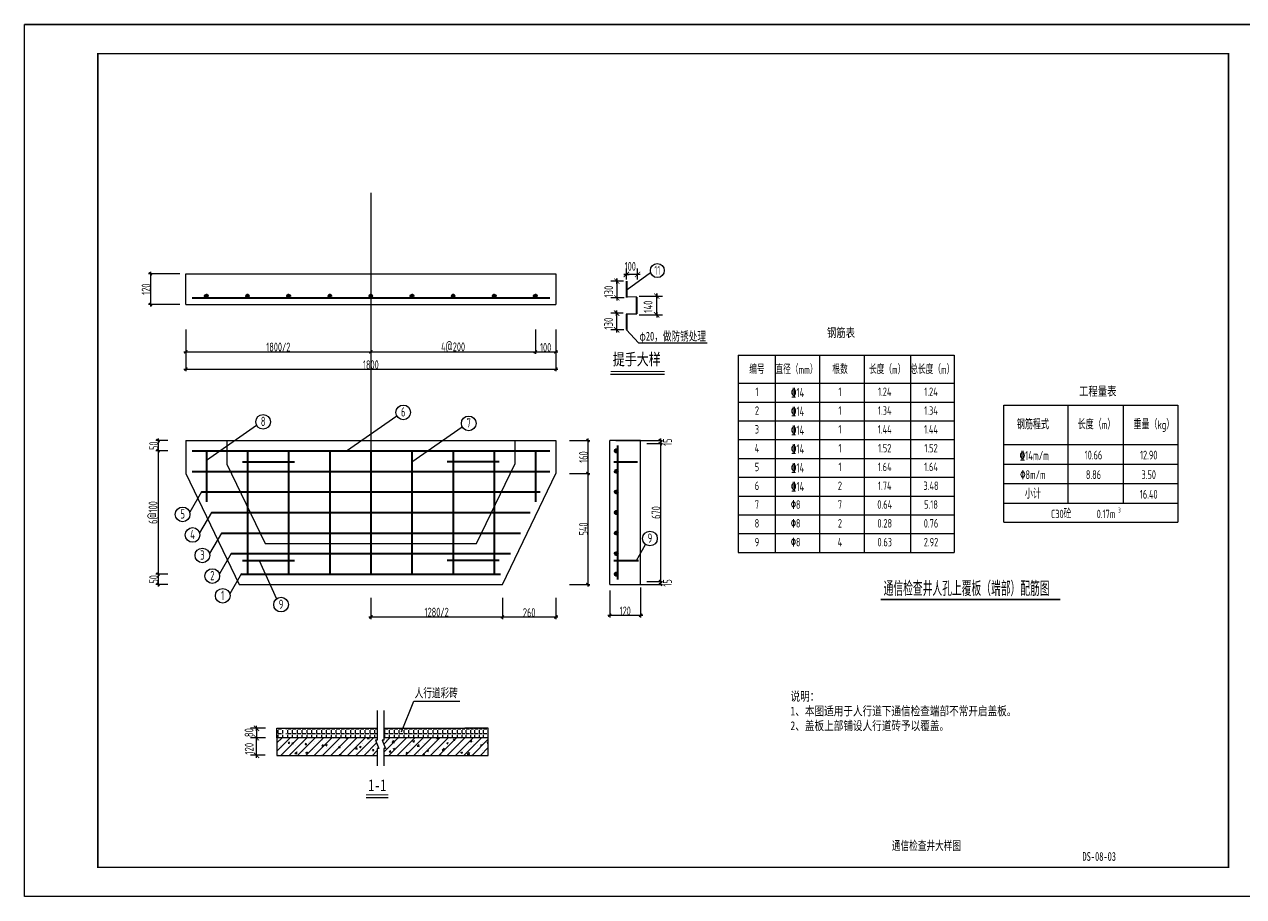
# Model space of a CAD drawing. Extents: x 66238224 to 66322224, y 84020927 to 84050627.
# Drawn here: x 66238224 to 66279737, y 84020927 to 84050627 of the extents above; entities that cross this region are included whole.
import ezdxf
from ezdxf.enums import TextEntityAlignment as Align

# ---------------------------------------------------------------- set-up
doc = ezdxf.new("R2010")
doc.units = 0
doc.header["$LTSCALE"] = 1000
doc.linetypes.add('DASHDOT', pattern=[25.4, 12.7, -6.35, 0, -6.35])
doc.linetypes.add('DASHED', pattern=[19.05, 12.7, -6.35])
for name, color, linetype in [('TK', 7, 'Continuous'), ('填充', 8, 'Continuous'), ('尺寸标注', 3, 'Continuous'), ('文字', 3, 'Continuous'), ('标注', 2, 'Continuous'), ('标注引线', 3, 'Continuous'), ('表格', 3, 'Continuous'), ('轮廓', 7, 'Continuous'), ('轮廓线', 1, 'Continuous')]:
    doc.layers.add(name, color=color, linetype=linetype)
doc.layers.add('钢筋', color=5, linetype='Continuous', lineweight=40)
doc.styles.add('_TCH_DIM', font='仿宋_GB2312_0.ttf', dxfattribs={"width": 0.7})
doc.styles.add('GJ', font='tssdeng.shx', dxfattribs={"width": 0.75, "bigfont": 'hztxt.shx'})
doc.styles.add('HZTXT', font='仿宋_GB2312_0.ttf', dxfattribs={"width": 0.75, "height": 3})
doc.styles.add('JT-TK', font='simfang.ttf', dxfattribs={"width": 0.7, "height": 3})
doc.styles.get("Standard").update_dxf_attribs({"font": 'tssdeng.shx', "width": 0.7, "bigfont": 'tssdchn.shx'})

# ---------------------------------------------------------------- blocks, each defined once
blk = doc.blocks.new('A$C5D0C13F2')
at = {"layer": '钢筋'}
h = blk.add_hatch(color=256, dxfattribs=at)
edge = h.paths.add_edge_path()
edge.add_arc((1.13, 1.13), 1.13, 0, 360)
blk.add_circle((1.13, 1.13), 1.13, dxfattribs=at)
blk = doc.blocks.new('_ArchTick')
at = {"color": 0, "linetype": 'ByBlock', "const_width": 0.4}
blk.add_lwpolyline([(-0.5, -0.5), (0.5, 0.5)], dxfattribs=at)
blk = doc.blocks.new('_DIMX')
blk.add_line((-150, 0), (150, 0))
at = {"const_width": 50}
blk.add_lwpolyline([(-150.36, -150.36), (150.36, 150.36)], dxfattribs=at)

msp = doc.modelspace()

# ---------------------------------------------------------------- linework, layer by layer
at = {"linetype": 'DASHDOT'}
msp.add_line((66250021.6, 84044886.358), (66250021.6, 84029086.442), dxfattribs=at)
at = {"layer": 'TK', "linetype": 'Continuous'}
for p, q in [((66280224.05, 84050627.281), (66238224.05, 84050627.281)), ((66238224.05, 84050627.281), (66280224.05, 84050627.281)), ((66238224.05, 84020927.281), (66238224.05, 84050627.281)), ((66280224.05, 84020927.281), (66238224.05, 84020927.281))]:
    msp.add_line(p, q, dxfattribs=at)
at = {"layer": 'TK', "linetype": 'Continuous', "const_width": 50}
msp.add_lwpolyline([(66240724.05, 84021927.281), (66240724.05, 84049627.281), (66279224.05, 84049627.281), (66279224.05, 84021927.281), (66240724.05, 84021927.281)], dxfattribs=at)
at = {"layer": '填充'}
for p, q in [((66246816.636, 84026158.766), (66246995.546, 84026337.676)), ((66246816.636, 84025875.923), (66247278.389, 84026337.676)), ((66246861.478, 84026641.932), (66246861.478, 84026657.676)), ((66246861.478, 84026641.932), (66246981.478, 84026641.932)), ((66246861.478, 84026476.932), (66246861.478, 84026596.932)), ((66246861.478, 84026476.932), (66246981.478, 84026476.932)), ((66246861.478, 84026337.676), (66246861.478, 84026431.932)), ((66246893.7, 84026293.647), (66246893.7, 84026293.647)), ((66246961.231, 84025737.676), (66247561.231, 84026337.676)), ((66247026.478, 84026641.932), (66247026.478, 84026657.676)), ((66247026.478, 84026476.932), (66247026.478, 84026596.932)), ((66247026.478, 84026337.676), (66247026.478, 84026431.932)), ((66247121.636, 84026641.932), (66247146.478, 84026641.932)), ((66247121.636, 84026476.932), (66247146.478, 84026476.932)), ((66247191.478, 84026641.932), (66247191.478, 84026657.676)), ((66247191.478, 84026641.932), (66247311.478, 84026641.932)), ((66247191.478, 84026476.932), (66247191.478, 84026596.932)), ((66247191.478, 84026476.932), (66247311.478, 84026476.932)), ((66247191.478, 84026337.676), (66247191.478, 84026431.932)), ((66247244.074, 84025737.676), (66247844.074, 84026337.676)), ((66247356.478, 84026641.932), (66247356.478, 84026657.676)), ((66247356.478, 84026641.932), (66247476.478, 84026641.932)), ((66247356.478, 84026476.932), (66247356.478, 84026596.932)), ((66247356.478, 84026476.932), (66247476.478, 84026476.932)), ((66247356.478, 84026337.676), (66247356.478, 84026431.932)), ((66247521.478, 84026641.932), (66247521.478, 84026657.676)), ((66247521.478, 84026641.932), (66247641.478, 84026641.932)), ((66247521.478, 84026476.932), (66247521.478, 84026596.932)), ((66247521.478, 84026476.932), (66247641.478, 84026476.932)), ((66247521.478, 84026337.676), (66247521.478, 84026431.932)), ((66247526.917, 84025737.676), (66248126.917, 84026337.676)), ((66247616.636, 84026641.932), (66247641.478, 84026641.932)), ((66247616.636, 84026476.932), (66247641.478, 84026476.932)), ((66247686.478, 84026641.932), (66247686.478, 84026657.676)), ((66247686.478, 84026641.932), (66247686.478, 84026657.676)), ((66247686.478, 84026641.932), (66247806.478, 84026641.932)), ((66247686.478, 84026476.932), (66247686.478, 84026596.932)), ((66247686.478, 84026476.932), (66247686.478, 84026596.932)), ((66247686.478, 84026476.932), (66247806.478, 84026476.932)), ((66247686.478, 84026337.676), (66247686.478, 84026431.932)), ((66247686.478, 84026337.676), (66247686.478, 84026431.932)), ((66247809.759, 84025737.676), (66248409.759, 84026337.676)), ((66247851.478, 84026641.932), (66247851.478, 84026657.676)), ((66247851.478, 84026641.932), (66247971.478, 84026641.932)), ((66247851.478, 84026476.932), (66247851.478, 84026596.932)), ((66247851.478, 84026476.932), (66247971.478, 84026476.932)), ((66247851.478, 84026337.676), (66247851.478, 84026431.932)), ((66248016.478, 84026641.932), (66248016.478, 84026657.676)), ((66248016.478, 84026641.932), (66248136.478, 84026641.932)), ((66248016.478, 84026476.932), (66248016.478, 84026596.932)), ((66248016.478, 84026476.932), (66248136.478, 84026476.932)), ((66248016.478, 84026337.676), (66248016.478, 84026431.932)), ((66248092.602, 84025737.676), (66248692.602, 84026337.676)), ((66248181.478, 84026641.932), (66248181.478, 84026657.676)), ((66248181.478, 84026641.932), (66248301.478, 84026641.932)), ((66248181.478, 84026476.932), (66248181.478, 84026596.932)), ((66248181.478, 84026476.932), (66248301.478, 84026476.932)), ((66248181.478, 84026337.676), (66248181.478, 84026431.932)), ((66248346.478, 84026641.932), (66248346.478, 84026657.676)), ((66248346.478, 84026641.932), (66248466.478, 84026641.932)), ((66248346.478, 84026476.932), (66248346.478, 84026596.932)), ((66248346.478, 84026476.932), (66248466.478, 84026476.932)), ((66248346.478, 84026337.676), (66248346.478, 84026431.932)), ((66248375.445, 84025737.676), (66248975.445, 84026337.676)), ((66248511.478, 84026641.932), (66248511.478, 84026657.676)), ((66248511.478, 84026641.932), (66248631.478, 84026641.932)), ((66248511.478, 84026476.932), (66248511.478, 84026596.932)), ((66248511.478, 84026476.932), (66248631.478, 84026476.932)), ((66248511.478, 84026337.676), (66248511.478, 84026431.932)), ((66248658.288, 84025737.676), (66249258.288, 84026337.676)), ((66248676.478, 84026641.932), (66248676.478, 84026657.676)), ((66248676.478, 84026641.932), (66248796.478, 84026641.932)), ((66248676.478, 84026476.932), (66248676.478, 84026596.932)), ((66248676.478, 84026476.932), (66248796.478, 84026476.932)), ((66248676.478, 84026337.676), (66248676.478, 84026431.932)), ((66248750.042, 84026304.15), (66248750.042, 84026304.15)), ((66248841.478, 84026641.932), (66248841.478, 84026657.676)), ((66248841.478, 84026641.932), (66248961.478, 84026641.932)), ((66248841.478, 84026476.932), (66248841.478, 84026596.932)), ((66248841.478, 84026476.932), (66248961.478, 84026476.932)), ((66248841.478, 84026337.676), (66248841.478, 84026431.932)), ((66248845.63, 84026320.295), (66248845.63, 84026320.295)), ((66248933.911, 84026306.052), (66248933.911, 84026306.052)), ((66248941.13, 84025737.676), (66249541.13, 84026337.676)), ((66248950.314, 84026330.517), (66248950.314, 84026330.517)), ((66249006.478, 84026641.932), (66249006.478, 84026657.676)), ((66249006.478, 84026641.932), (66249126.478, 84026641.932)), ((66249006.478, 84026476.932), (66249006.478, 84026596.932)), ((66249006.478, 84026476.932), (66249126.478, 84026476.932)), ((66249006.478, 84026337.676), (66249006.478, 84026431.932)), ((66249166.534, 84026337.676), (66249192.933, 84026319.87)), ((66249171.478, 84026641.932), (66249171.478, 84026657.676)), ((66249171.478, 84026641.932), (66249291.478, 84026641.932)), ((66249171.478, 84026476.932), (66249171.478, 84026596.932)), ((66249171.478, 84026476.932), (66249291.478, 84026476.932)), ((66249171.478, 84026337.676), (66249171.478, 84026431.932)), ((66249192.698, 84026318.86), (66249199.011, 84026337.676)), ((66249223.973, 84025737.676), (66249823.973, 84026337.676)), ((66249336.478, 84026641.932), (66249336.478, 84026657.676)), ((66249336.478, 84026641.932), (66249456.478, 84026641.932)), ((66249336.478, 84026476.932), (66249336.478, 84026596.932)), ((66249336.478, 84026476.932), (66249456.478, 84026476.932)), ((66249336.478, 84026337.676), (66249336.478, 84026431.932)), ((66249501.478, 84026641.932), (66249501.478, 84026657.676)), ((66249501.478, 84026641.932), (66249621.478, 84026641.932)), ((66249501.478, 84026476.932), (66249501.478, 84026596.932)), ((66249501.478, 84026476.932), (66249621.478, 84026476.932)), ((66249501.478, 84026337.676), (66249501.478, 84026431.932)), ((66249506.816, 84025737.676), (66250106.816, 84026337.676)), ((66249666.478, 84026641.932), (66249666.478, 84026657.676)), ((66249666.478, 84026641.932), (66249786.478, 84026641.932)), ((66249666.478, 84026476.932), (66249666.478, 84026596.932)), ((66249666.478, 84026476.932), (66249786.478, 84026476.932)), ((66249666.478, 84026337.676), (66249666.478, 84026431.932)), ((66249831.478, 84026641.932), (66249831.478, 84026657.676)), ((66249831.478, 84026641.932), (66249951.478, 84026641.932)), ((66249831.478, 84026476.932), (66249831.478, 84026596.932)), ((66249831.478, 84026476.932), (66249951.478, 84026476.932)), ((66249831.478, 84026337.676), (66249831.478, 84026431.932)), ((66249889.478, 84026310.951), (66249915.12, 84026337.676)), ((66249889.478, 84026310.952), (66249960.627, 84026299.917)), ((66249960.38, 84026299.121), (66249955.895, 84026337.676)), ((66249996.478, 84026641.932), (66249996.478, 84026657.676)), ((66249996.478, 84026641.932), (66250116.478, 84026641.932)), ((66249996.478, 84026476.932), (66249996.478, 84026596.932)), ((66249996.478, 84026476.932), (66250116.478, 84026476.932)), ((66249996.478, 84026337.676), (66249996.478, 84026431.932)), ((66250161.478, 84026641.932), (66250161.478, 84026657.676)), ((66250161.478, 84026641.932), (66250237.153, 84026641.932)), ((66250161.478, 84026476.932), (66250161.478, 84026596.932)), ((66250161.478, 84026476.932), (66250237.153, 84026476.932)), ((66250161.478, 84026337.676), (66250161.478, 84026431.932)), ((66250457.306, 84026122.481), (66250672.501, 84026337.676)), ((66250461.304, 84025843.636), (66250955.344, 84026337.676)), ((66250491.478, 84026641.932), (66250491.478, 84026657.676)), ((66250491.478, 84026641.932), (66250611.478, 84026641.932)), ((66250491.478, 84026476.932), (66250491.478, 84026596.932)), ((66250491.478, 84026476.932), (66250611.478, 84026476.932)), ((66250491.478, 84026337.676), (66250491.478, 84026431.932)), ((66250638.187, 84025737.676), (66251238.187, 84026337.676)), ((66250656.478, 84026641.932), (66250656.478, 84026657.676)), ((66250656.478, 84026641.932), (66250776.478, 84026641.932)), ((66250656.478, 84026476.932), (66250656.478, 84026596.932)), ((66250656.478, 84026476.932), (66250776.478, 84026476.932)), ((66250656.478, 84026337.676), (66250656.478, 84026431.932)), ((66250821.478, 84026641.932), (66250821.478, 84026657.676)), ((66250821.478, 84026641.932), (66250941.478, 84026641.932)), ((66250821.478, 84026476.932), (66250821.478, 84026596.932)), ((66250821.478, 84026476.932), (66250941.478, 84026476.932)), ((66250821.478, 84026337.676), (66250821.478, 84026431.932)), ((66250921.029, 84025737.676), (66251521.029, 84026337.676)), ((66250950.081, 84026321.828), (66250950.081, 84026321.828)), ((66250969.362, 84026314.805), (66250969.362, 84026314.805)), ((66250986.478, 84026641.932), (66250986.478, 84026657.676)), ((66250986.478, 84026641.932), (66251106.478, 84026641.932)), ((66250986.478, 84026476.932), (66250986.478, 84026596.932)), ((66250986.478, 84026476.932), (66251106.478, 84026476.932)), ((66250986.478, 84026337.676), (66250986.478, 84026431.932)), ((66251059.84, 84026320.419), (66251059.84, 84026320.419)), ((66251151.478, 84026641.932), (66251151.478, 84026657.676)), ((66251151.478, 84026641.932), (66251271.478, 84026641.932)), ((66251151.478, 84026476.932), (66251151.478, 84026596.932)), ((66251151.478, 84026476.932), (66251271.478, 84026476.932)), ((66251151.478, 84026337.676), (66251151.478, 84026431.932)), ((66251203.872, 84025737.676), (66251803.872, 84026337.676)), ((66251316.478, 84026641.932), (66251316.478, 84026657.676)), ((66251316.478, 84026641.932), (66251436.478, 84026641.932)), ((66251316.478, 84026476.932), (66251316.478, 84026596.932)), ((66251316.478, 84026476.932), (66251436.478, 84026476.932)), ((66251316.478, 84026337.676), (66251316.478, 84026431.932)), ((66251377.139, 84026303.784), (66251377.139, 84026303.784)), ((66251481.478, 84026641.932), (66251481.478, 84026657.676)), ((66251481.478, 84026641.932), (66251601.478, 84026641.932)), ((66251481.478, 84026476.932), (66251481.478, 84026596.932)), ((66251481.478, 84026476.932), (66251601.478, 84026476.932)), ((66251481.478, 84026337.676), (66251481.478, 84026431.932)), ((66251486.715, 84025737.676), (66252086.715, 84026337.676)), ((66251611.894, 84026323.468), (66251611.894, 84026323.468)), ((66251646.478, 84026641.932), (66251646.478, 84026657.676)), ((66251646.478, 84026641.932), (66251766.478, 84026641.932)), ((66251646.478, 84026476.932), (66251646.478, 84026596.932)), ((66251646.478, 84026476.932), (66251766.478, 84026476.932)), ((66251646.478, 84026337.676), (66251646.478, 84026431.932)), ((66251769.557, 84025737.676), (66252369.557, 84026337.676)), ((66251804.197, 84026285.74), (66251804.197, 84026285.74)), ((66251811.478, 84026641.932), (66251811.478, 84026657.676)), ((66251811.478, 84026641.932), (66251931.478, 84026641.932)), ((66251811.478, 84026476.932), (66251811.478, 84026596.932)), ((66251811.478, 84026476.932), (66251931.478, 84026476.932)), ((66251811.478, 84026337.676), (66251811.478, 84026431.932)), ((66251976.478, 84026641.932), (66251976.478, 84026657.676)), ((66251976.478, 84026641.932), (66252096.478, 84026641.932)), ((66251976.478, 84026476.932), (66251976.478, 84026596.932)), ((66251976.478, 84026476.932), (66252096.478, 84026476.932)), ((66251976.478, 84026337.676), (66251976.478, 84026431.932)), ((66252052.4, 84025737.676), (66252652.4, 84026337.676)), ((66252141.478, 84026641.932), (66252141.478, 84026657.676)), ((66252141.478, 84026641.932), (66252261.478, 84026641.932)), ((66252141.478, 84026476.932), (66252141.478, 84026596.932)), ((66252141.478, 84026476.932), (66252261.478, 84026476.932)), ((66252141.478, 84026337.676), (66252141.478, 84026431.932)), ((66252259.9, 84026306.555), (66252286.013, 84026337.676)), ((66252259.9, 84026306.555), (66252307.717, 84026302.372)), ((66252307.485, 84026301.356), (66252300.785, 84026337.676)), ((66252306.478, 84026641.932), (66252306.478, 84026657.676)), ((66252306.478, 84026641.932), (66252426.478, 84026641.932)), ((66252306.478, 84026476.932), (66252306.478, 84026596.932)), ((66252306.478, 84026476.932), (66252426.478, 84026476.932)), ((66252306.478, 84026337.676), (66252306.478, 84026431.932)), ((66252335.243, 84025737.676), (66252935.243, 84026337.676)), ((66252471.478, 84026641.932), (66252471.478, 84026657.676)), ((66252471.478, 84026641.932), (66252591.478, 84026641.932)), ((66252471.478, 84026476.932), (66252471.478, 84026596.932)), ((66252471.478, 84026476.932), (66252591.478, 84026476.932)), ((66252471.478, 84026337.676), (66252471.478, 84026431.932)), ((66252618.086, 84025737.676), (66253218.086, 84026337.676)), ((66252636.478, 84026641.932), (66252636.478, 84026657.676)), ((66252636.478, 84026641.932), (66252756.478, 84026641.932)), ((66252636.478, 84026476.932), (66252636.478, 84026596.932)), ((66252636.478, 84026476.932), (66252756.478, 84026476.932)), ((66252636.478, 84026337.676), (66252636.478, 84026431.932)), ((66252736.684, 84026307.983), (66252736.684, 84026307.983)), ((66252801.478, 84026641.932), (66252801.478, 84026657.676)), ((66252801.478, 84026641.932), (66252921.478, 84026641.932)), ((66252801.478, 84026476.932), (66252801.478, 84026596.932)), ((66252801.478, 84026476.932), (66252921.478, 84026476.932)), ((66252801.478, 84026337.676), (66252801.478, 84026431.932)), ((66252833.708, 84026256.353), (66252872.275, 84026302.316)), ((66252881.293, 84026251.154), (66252872.043, 84026301.3)), ((66252900.928, 84025737.676), (66253500.928, 84026337.676)), ((66252966.478, 84026641.932), (66252966.478, 84026657.676)), ((66252966.478, 84026641.932), (66253086.478, 84026641.932)), ((66252966.478, 84026476.932), (66252966.478, 84026596.932)), ((66252966.478, 84026476.932), (66253086.478, 84026476.932)), ((66252966.478, 84026337.676), (66252966.478, 84026431.932)), ((66253016.237, 84026332.323), (66253016.237, 84026332.323)), ((66253131.478, 84026641.932), (66253131.478, 84026657.676)), ((66253131.478, 84026641.932), (66253216.636, 84026641.932)), ((66253131.478, 84026476.932), (66253131.478, 84026596.932)), ((66253131.478, 84026476.932), (66253216.636, 84026476.932)), ((66253131.478, 84026337.676), (66253131.478, 84026431.932)), ((66253183.771, 84025737.676), (66253783.771, 84026337.676)), ((66253261.636, 84026641.932), (66253261.636, 84026657.676)), ((66253261.636, 84026641.932), (66253381.636, 84026641.932)), ((66253261.636, 84026476.932), (66253261.636, 84026596.932)), ((66253261.636, 84026476.932), (66253381.636, 84026476.932)), ((66253261.636, 84026337.676), (66253261.636, 84026431.932)), ((66253311.395, 84026332.323), (66253311.395, 84026332.323)), ((66253343.751, 84026321.025), (66253343.751, 84026321.025)), ((66253371.62, 84026336.948), (66253371.62, 84026336.948)), ((66253426.636, 84026641.932), (66253426.636, 84026657.676)), ((66253426.636, 84026641.932), (66253511.794, 84026641.932)), ((66253426.636, 84026476.932), (66253426.636, 84026596.932)), ((66253426.636, 84026476.932), (66253511.794, 84026476.932)), ((66253426.636, 84026337.676), (66253426.636, 84026431.932)), ((66253466.614, 84025737.676), (66254016.636, 84026287.698)), ((66253556.794, 84026641.932), (66253556.794, 84026657.676)), ((66253556.794, 84026641.932), (66253676.794, 84026641.932)), ((66253556.794, 84026476.932), (66253556.794, 84026596.932)), ((66253556.794, 84026476.932), (66253676.794, 84026476.932)), ((66253556.794, 84026337.676), (66253556.794, 84026431.932)), ((66253606.553, 84026332.323), (66253606.553, 84026332.323)), ((66253721.794, 84026641.932), (66253721.794, 84026657.676)), ((66253721.794, 84026641.932), (66253806.952, 84026641.932)), ((66253721.794, 84026476.932), (66253721.794, 84026596.932)), ((66253721.794, 84026476.932), (66253806.952, 84026476.932)), ((66253721.794, 84026337.676), (66253721.794, 84026431.932)), ((66253770.809, 84026302.981), (66253770.809, 84026302.981)), ((66253851.952, 84026641.932), (66253851.952, 84026657.676)), ((66253851.952, 84026641.932), (66253971.952, 84026641.932)), ((66253851.952, 84026476.932), (66253851.952, 84026596.932)), ((66253851.952, 84026476.932), (66253971.952, 84026476.932)), ((66253851.952, 84026337.676), (66253851.952, 84026431.932)), ((66253901.711, 84026332.323), (66253901.711, 84026332.323)), ((66254016.952, 84026641.932), (66254016.952, 84026657.676)), ((66254016.952, 84026476.932), (66254016.952, 84026596.932)), ((66254016.952, 84026337.676), (66254016.952, 84026431.932)), ((66246883.972, 84026027.332), (66246883.972, 84026027.332)), ((66246933.319, 84026064.974), (66246933.319, 84026064.974)), ((66246979.434, 84025999.959), (66246979.434, 84025999.959)), ((66247205.778, 84026166.992), (66247205.778, 84026166.992)), ((66247206.627, 84026156.617), (66247254.445, 84026152.434)), ((66247206.628, 84026156.617), (66247245.195, 84026202.579)), ((66247236.304, 84026104.863), (66247236.304, 84026104.863)), ((66247254.213, 84026151.422), (66247244.963, 84026201.568)), ((66247288.057, 84026078.547), (66247288.057, 84026078.547)), ((66247331.257, 84026152.756), (66247387.272, 84026174.258)), ((66247331.258, 84026152.756), (66247371.051, 84026125.915)), ((66247370.816, 84026124.907), (66247387.037, 84026173.25)), ((66247445.983, 84026080.043), (66247445.983, 84026080.043)), ((66247632.836, 84026148.948), (66247632.836, 84026148.948)), ((66247693.839, 84025872.212), (66247693.839, 84025872.212)), ((66247703.567, 84026138.528), (66247703.567, 84026138.528)), ((66247731.361, 84025882.216), (66247731.361, 84025882.216)), ((66247741.545, 84026171.379), (66247741.545, 84026171.379)), ((66247780.436, 84026106.415), (66247819.003, 84026152.378)), ((66247780.436, 84026106.415), (66247828.253, 84026102.232)), ((66247828.021, 84026101.22), (66247818.771, 84026151.366)), ((66247912.532, 84026160.127), (66247912.532, 84026160.127)), ((66247941.817, 84026197.745), (66247941.817, 84026197.745)), ((66248034.346, 84025922.105), (66248034.346, 84025922.105)), ((66248059.894, 84026130.904), (66248059.894, 84026130.904)), ((66248104.588, 84025928.541), (66248104.588, 84025928.541)), ((66248114.316, 84026194.856), (66248114.316, 84026194.856)), ((66248244.802, 84026237.634), (66248244.802, 84026237.634)), ((66248354.244, 84026056.213), (66248392.811, 84026102.176)), ((66248354.244, 84026056.214), (66248402.061, 84026052.03)), ((66248379.081, 84026240.211), (66248379.081, 84026240.211)), ((66248401.829, 84026051.017), (66248392.579, 84026101.164)), ((66248480.961, 84026088.686), (66248536.976, 84026110.188)), ((66248480.961, 84026088.686), (66248520.755, 84026061.845)), ((66248486.952, 84026112.86), (66248486.952, 84026112.86)), ((66248508.674, 84025979.756), (66248508.674, 84025979.756)), ((66248518.401, 84026246.071), (66248518.401, 84026246.071)), ((66248520.52, 84026060.836), (66248536.741, 84026109.179)), ((66248539.587, 84025988.621), (66248539.587, 84025988.621)), ((66248739.859, 84026014.987), (66248739.859, 84026014.987)), ((66248914.01, 84026094.817), (66248914.01, 84026094.817)), ((66248924.183, 84026039.737), (66248924.183, 84026039.737)), ((66248928.052, 84026006.012), (66248966.619, 84026051.974)), ((66248928.052, 84026006.012), (66248975.869, 84026001.828)), ((66248975.637, 84026000.815), (66248966.387, 84026050.961)), ((66249042.844, 84026054.876), (66249042.844, 84026054.876)), ((66249279.149, 84025923.048), (66249279.149, 84025923.048)), ((66249334.932, 84026096.065), (66249334.932, 84026096.065)), ((66249341.068, 84026076.773), (66249341.068, 84026076.773)), ((66249501.86, 84025955.81), (66249540.427, 84026001.773)), ((66249501.86, 84025955.81), (66249549.677, 84025951.627)), ((66249549.445, 84025950.613), (66249540.195, 84026000.759)), ((66249548.084, 84026121.392), (66249548.084, 84026121.392)), ((66249630.664, 84026024.616), (66249686.679, 84026046.118)), ((66249630.665, 84026024.616), (66249670.458, 84025997.774)), ((66249670.223, 84025996.765), (66249686.444, 84026045.108)), ((66249729.29, 84025880.965), (66249729.29, 84025880.965)), ((66249739.018, 84026147.28), (66249739.018, 84026147.28)), ((66249745.698, 84026003.132), (66249745.698, 84026003.132)), ((66249748.356, 84026147.759), (66249748.356, 84026147.759)), ((66249768.126, 84026058.729), (66249768.126, 84026058.729)), ((66249789.658, 84025737.676), (66250216.503, 84026164.52)), ((66249840.886, 84025872.118), (66249840.886, 84025872.118)), ((66250051.342, 84026187.647), (66250051.342, 84026187.647)), ((66250072.501, 84025737.676), (66250237.153, 84025902.328)), ((66250075.668, 84025905.608), (66250114.235, 84025951.571)), ((66250075.668, 84025905.609), (66250123.486, 84025901.425)), ((66250123.253, 84025900.411), (66250114.003, 84025950.557)), ((66250144.799, 84025940.946), (66250144.799, 84025940.946)), ((66250154.527, 84026207.261), (66250154.527, 84026207.261)), ((66250195.184, 84026040.685), (66250195.184, 84026040.685)), ((66250212.247, 84026083.216), (66250212.247, 84026083.216)), ((66250546.398, 84025965), (66250546.398, 84025965)), ((66250555.549, 84025997.275), (66250555.549, 84025997.275)), ((66250556.582, 84026254.163), (66250556.582, 84026254.163)), ((66250565.277, 84026263.59), (66250565.277, 84026263.59)), ((66250622.242, 84026022.641), (66250622.242, 84026022.641)), ((66250649.476, 84025855.406), (66250688.044, 84025901.369)), ((66250678.796, 84026163.3), (66250678.796, 84026163.3)), ((66250697.061, 84025850.209), (66250687.811, 84025900.355)), ((66250743.271, 84026178.536), (66250805.582, 84026243.477)), ((66250743.271, 84026178.536), (66250814.42, 84026167.502)), ((66250756.854, 84026280.53), (66250756.854, 84026280.53)), ((66250780.368, 84025960.545), (66250836.383, 84025982.047)), ((66250780.368, 84025960.546), (66250820.162, 84025933.704)), ((66250814.173, 84026166.705), (66250805.334, 84026242.681)), ((66250819.927, 84025932.694), (66250836.148, 84025981.037)), ((66250849.384, 84026004.889), (66250849.384, 84026004.889)), ((66250870.488, 84025987.647), (66250870.488, 84025987.647)), ((66250959.634, 84026048.49), (66250959.634, 84026048.49)), ((66251049.299, 84026004.597), (66251049.299, 84026004.597)), ((66251145.345, 84026243.384), (66251145.345, 84026243.384)), ((66251337.037, 84026067.731), (66251337.037, 84026067.731)), ((66251354.624, 84026071.405), (66251354.624, 84026071.405)), ((66251375.143, 84026108.471), (66251375.143, 84026108.471)), ((66251452.546, 84026218.57), (66251508.561, 84026240.072)), ((66251452.546, 84026218.57), (66251492.34, 84026191.729)), ((66251476.357, 84025986.553), (66251476.357, 84025986.553)), ((66251492.105, 84026190.718), (66251508.326, 84026239.061)), ((66251554.896, 84026097.772), (66251554.896, 84026097.772)), ((66251597.064, 84026046.121), (66251659.374, 84026111.062)), ((66251597.064, 84026046.121), (66251668.213, 84026035.086)), ((66251667.966, 84026034.289), (66251659.127, 84026110.265)), ((66251776.165, 84025898.484), (66251776.165, 84025898.484)), ((66251785.893, 84026164.799), (66251785.893, 84026164.799)), ((66251803.586, 84026147.815), (66251803.586, 84026147.815)), ((66251857.882, 84026137.66), (66251857.882, 84026137.66)), ((66251903.415, 84025968.509), (66251903.415, 84025968.509)), ((66251930.071, 84025896.475), (66251986.086, 84025917.977)), ((66251930.072, 84025896.475), (66251969.866, 84025869.634)), ((66251969.63, 84025868.623), (66251985.851, 84025916.966)), ((66252109.113, 84025867.85), (66252109.113, 84025867.85)), ((66252152.666, 84025888.647), (66252152.666, 84025888.647)), ((66252180.25, 84025949.699), (66252180.25, 84025949.699)), ((66252189.978, 84026216.014), (66252189.978, 84026216.014)), ((66252231.255, 84026267.696), (66252231.255, 84026267.696)), ((66252270.135, 84026227.899), (66252270.135, 84026227.899)), ((66252330.473, 84025950.465), (66252330.473, 84025950.465)), ((66252352.938, 84025915.014), (66252352.938, 84025915.014)), ((66252363.122, 84026204.177), (66252363.122, 84026204.177)), ((66252450.856, 84025913.706), (66252513.167, 84025978.647)), ((66252450.856, 84025913.706), (66252522.006, 84025902.671)), ((66252521.758, 84025901.874), (66252512.92, 84025977.849)), ((66252563.394, 84026230.543), (66252563.394, 84026230.543)), ((66252575.662, 84025947.934), (66252575.662, 84025947.934)), ((66252595.76, 84026009.68), (66252595.76, 84026009.68)), ((66252602.249, 84026154.5), (66252658.264, 84026176.002)), ((66252602.25, 84026154.5), (66252642.044, 84026127.659)), ((66252605.487, 84026275.995), (66252605.487, 84026275.995)), ((66252641.808, 84026126.647), (66252658.029, 84026174.99)), ((66252655.924, 84025954.902), (66252655.924, 84025954.902)), ((66252658.313, 84026249.653), (66252658.313, 84026249.653)), ((66252757.531, 84025932.422), (66252757.531, 84025932.422)), ((66252833.708, 84026256.354), (66252881.525, 84026252.17)), ((66252866.379, 84026270.432), (66252866.379, 84026270.432)), ((66253006.509, 84026066.008), (66253006.509, 84026066.008)), ((66253042.211, 84026028.018), (66253042.211, 84026028.018)), ((66253085.371, 84026231.609), (66253085.371, 84026231.609)), ((66253161.164, 84026021.418), (66253161.164, 84026021.418)), ((66253184.589, 84025914.378), (66253184.589, 84025914.378)), ((66253361.436, 84026047.785), (66253361.436, 84026047.785)), ((66253407.516, 84026206.152), (66253446.083, 84026252.114)), ((66253407.516, 84026206.152), (66253455.333, 84026201.968)), ((66253410.594, 84026117.223), (66253410.594, 84026117.223)), ((66253455.101, 84026200.952), (66253445.851, 84026251.098)), ((66253508.76, 84026108.102), (66253508.76, 84026108.102)), ((66253512.429, 84026213.565), (66253512.429, 84026213.565)), ((66253611.647, 84025896.334), (66253611.647, 84025896.334)), ((66253664.421, 84026087.674), (66253664.421, 84026087.674)), ((66253749.456, 84025737.676), (66254016.636, 84026004.856)), ((66253751.953, 84026090.43), (66253807.968, 84026111.932)), ((66253751.953, 84026090.43), (66253791.747, 84026063.589)), ((66253791.512, 84026062.576), (66253807.733, 84026110.919)), ((66253816.376, 84025910.889), (66253816.376, 84025910.889)), ((66253826.104, 84026177.204), (66253826.104, 84026177.204)), ((66253939.487, 84026195.521), (66253939.487, 84026195.521)), ((66253975.309, 84026188.186), (66253975.309, 84026188.186)), ((66253981.324, 84026155.95), (66254016.636, 84026198.033)), ((66253981.324, 84026155.95), (66254016.636, 84026152.861)), ((66246874.244, 84025761.017), (66246874.244, 84025761.017)), ((66247025.849, 84025789.334), (66247025.849, 84025789.334)), ((66247049.99, 84025758.196), (66247049.99, 84025758.196)), ((66247278.329, 84025812.231), (66247278.329, 84025812.231)), ((66247434.163, 84025796.487), (66247496.473, 84025861.428)), ((66247434.163, 84025796.487), (66247505.312, 84025785.452)), ((66247477.048, 84025740.152), (66247477.048, 84025740.152)), ((66247505.065, 84025784.658), (66247496.226, 84025860.634)), ((66247531.089, 84025855.85), (66247531.089, 84025855.85)), ((66247808.783, 84025830.661), (66247864.798, 84025852.163)), ((66247808.783, 84025830.661), (66247848.577, 84025803.82)), ((66247848.341, 84025802.812), (66247864.563, 84025851.155)), ((66248346.051, 84025762.88), (66248346.051, 84025762.88)), ((66248812.6, 84025842.964), (66248812.6, 84025842.964)), ((66248832.389, 84025739.347), (66248832.389, 84025739.347)), ((66248914.455, 84025773.422), (66248914.455, 84025773.422)), ((66248958.486, 84025766.591), (66249014.501, 84025788.093)), ((66248958.487, 84025766.591), (66248998.281, 84025739.75)), ((66248998.045, 84025738.74), (66249014.266, 84025787.084)), ((66249325.205, 84025829.75), (66249325.205, 84025829.75)), ((66249337.629, 84025805.863), (66249337.629, 84025805.863)), ((66249470.841, 84025747.395), (66249470.841, 84025747.395)), ((66249537.901, 84025832.229), (66249537.901, 84025832.229)), ((66249937.39, 84025827.479), (66249937.39, 84025827.479)), ((66250649.476, 84025855.407), (66250697.294, 84025851.223)), ((66250949.906, 84025782.174), (66250949.906, 84025782.174)), ((66251144.169, 84025755.876), (66251144.169, 84025755.876)), ((66251223.285, 84025805.205), (66251261.852, 84025851.167)), ((66251223.285, 84025805.205), (66251271.102, 84025801.022)), ((66251270.869, 84025800.007), (66251261.619, 84025850.153)), ((66251344.441, 84025782.242), (66251344.441, 84025782.242)), ((66251365.415, 84025842.155), (66251365.415, 84025842.155)), ((66251642.564, 84025787.766), (66251642.564, 84025787.766)), ((66251647.426, 84025822.131), (66251647.426, 84025822.131)), ((66251797.093, 84025755.003), (66251835.66, 84025800.966)), ((66251797.093, 84025755.003), (66251844.91, 84025750.82)), ((66251844.678, 84025749.804), (66251835.427, 84025799.951)), ((66252398.486, 84025737.676), (66252409.468, 84025750.764)), ((66252411.462, 84025737.676), (66252409.236, 84025749.748)), ((66252586.032, 84025743.365), (66252586.032, 84025743.365)), ((66252996.781, 84025799.693), (66252996.781, 84025799.693)), ((66253079.775, 84025832.405), (66253135.79, 84025853.907)), ((66253079.775, 84025832.405), (66253119.569, 84025805.564)), ((66253119.334, 84025804.552), (66253135.555, 84025852.895)), ((66253304.649, 84025781.29), (66253366.96, 84025846.232)), ((66253304.649, 84025781.291), (66253375.799, 84025770.256)), ((66253375.551, 84025769.458), (66253366.712, 84025845.434)), ((66253400.866, 84025850.908), (66253400.866, 84025850.908)), ((66253453.966, 84025772.144), (66253453.966, 84025772.144)), ((66253959.206, 84025838.66), (66253959.206, 84025838.66))]:
    msp.add_line(p, q, dxfattribs=at)
at = {"layer": '尺寸标注'}
for p, q in [((66243511.6, 84042136.738), (66242447.063, 84042136.738)), ((66242517.063, 84042206.738), (66242517.063, 84041016.738)), ((66258631.586, 84042112.306), (66258811.586, 84042112.306)), ((66258721.586, 84041936.896), (66258721.586, 84042312.306)), ((66259100.242, 84042112.306), (66258721.586, 84042112.306)), ((66259190.242, 84042112.306), (66259010.242, 84042112.306)), ((66259100.242, 84041936.896), (66259100.242, 84042312.306)), ((66258621.421, 84041883.966), (66258194.985, 84041883.966)), ((66258394.985, 84041793.966), (66258394.985, 84041973.966)), ((66258394.985, 84041883.366), (66258394.985, 84041317.288)), ((66258641.546, 84041316.688), (66258194.985, 84041316.688)), ((66258394.985, 84041406.688), (66258394.985, 84041226.688)), ((66259160.674, 84041378.468), (66259952.298, 84041378.468)), ((66259752.298, 84041288.468), (66259752.298, 84041468.468)), ((66259752.298, 84040735.748), (66259752.298, 84041377.868)), ((66243511.6, 84041086.738), (66242447.063, 84041086.738)), ((66258387.254, 84040703.875), (66258387.254, 84040883.875)), ((66259752.298, 84040825.148), (66259752.298, 84040645.148)), ((66258613.691, 84040793.875), (66258187.254, 84040793.875)), ((66258387.254, 84040793.275), (66258387.254, 84040227.198)), ((66259160.674, 84040735.148), (66259952.298, 84040735.148)), ((66243721.6, 84040234.245), (66243721.6, 84039407.224)), ((66243721.6, 84040234.245), (66243721.6, 84038820.573)), ((66250021.6, 84040234.245), (66250021.6, 84039407.224)), ((66255621.6, 84040234.245), (66255621.6, 84039407.224)), ((66256321.6, 84040234.245), (66256321.6, 84038820.573)), ((66256321.6, 84040234.245), (66256321.6, 84039407.224)), ((66258633.815, 84040226.598), (66258187.254, 84040226.598)), ((66258387.254, 84040316.598), (66258387.254, 84040136.598)), ((66243651.6, 84039477.224), (66250091.6, 84039477.224)), ((66249951.6, 84039477.224), (66255691.6, 84039477.224)), ((66255551.6, 84039477.224), (66256391.6, 84039477.224)), ((66243651.6, 84038890.573), (66256391.6, 84038890.573)), ((66243109.335, 84036455.763), (66242704.7, 84036455.763)), ((66242774.7, 84036525.763), (66242774.7, 84036035.763)), ((66256788.629, 84036455.763), (66257478.992, 84036455.763)), ((66257408.992, 84036525.763), (66257408.992, 84035265.763)), ((66258367.053, 84036455.763), (66259949.287, 84036455.763)), ((66259417.053, 84036350.763), (66259949.287, 84036350.763)), ((66259879.287, 84036525.763), (66259879.287, 84036350.763)), ((66259879.287, 84036420.763), (66259879.287, 84031590.763)), ((66243109.335, 84036105.763), (66242704.7, 84036105.763)), ((66242774.7, 84036175.763), (66242774.7, 84031835.763)), ((66256788.629, 84035335.763), (66257478.992, 84035335.763)), ((66256788.629, 84035335.763), (66257478.992, 84035335.763)), ((66257408.992, 84035405.763), (66257408.992, 84031485.763)), ((66243109.335, 84031905.763), (66242704.7, 84031905.763)), ((66242774.7, 84031975.763), (66242774.7, 84031485.763)), ((66259879.287, 84031730.763), (66259879.287, 84031555.763)), ((66243109.335, 84031555.763), (66242704.7, 84031555.763)), ((66256788.629, 84031555.763), (66257478.992, 84031555.763)), ((66258157.053, 84031345.763), (66258157.053, 84030436.844)), ((66258367.053, 84031555.763), (66259949.287, 84031555.763)), ((66259207.053, 84031450.763), (66259207.053, 84030436.844)), ((66259417.053, 84031660.763), (66259949.287, 84031660.763)), ((66250021.6, 84031104.571), (66250021.6, 84030379.924)), ((66254501.6, 84031104.571), (66254501.6, 84030379.924)), ((66254501.6, 84031104.571), (66254501.6, 84030379.924)), ((66256321.6, 84031104.571), (66256321.6, 84030379.924)), ((66249951.6, 84030449.924), (66254571.6, 84030449.924)), ((66254431.6, 84030449.924), (66256391.6, 84030449.924)), ((66258087.053, 84030506.844), (66259277.053, 84030506.844)), ((66246430.334, 84026657.676), (66245923.66, 84026657.676)), ((66246430.334, 84026337.676), (66245923.66, 84026337.676)), ((66246418.613, 84026337.676), (66245923.66, 84026337.676)), ((66246123.66, 84026657.076), (66246123.66, 84026338.276)), ((66246123.66, 84026338.276), (66246123.66, 84026338.876)), ((66246123.66, 84025738.117), (66246123.66, 84026337.676)), ((66246418.613, 84025738.117), (66245923.66, 84025738.117)), ((66246123.66, 84025737.517), (66246123.66, 84025736.917))]:
    msp.add_line(p, q, dxfattribs=at)
at = {"layer": '尺寸标注', "const_width": 50}
msp.add_lwpolyline([(66267375.191, 84031045.272), (66273501.199, 84031045.272)], dxfattribs=at)
at = {"layer": '标注'}
for p, q in [((66258750.118, 84041603.011), (66259546.432, 84042175.998)), ((66249190.713, 84036105.763), (66250900.077, 84037300.957)), ((66244421.6, 84035783.01), (66246130.965, 84036978.204)), ((66251421.6, 84035729.734), (66253130.965, 84036924.928)), ((66244258.008, 84034705.763), (66243851.776, 84034013.647)), ((66244595.045, 84034005.763), (66244188.813, 84033313.647)), ((66244932.082, 84033305.763), (66244525.85, 84032613.647)), ((66245269.119, 84032605.763), (66244862.887, 84031913.647)), ((66259066.897, 84032372.64), (66259369.602, 84032922.672)), ((66246217.017, 84032372.64), (66246810.296, 84031066.913)), ((66245621.804, 84031932.424), (66245215.572, 84031240.309))]:
    msp.add_line(p, q, dxfattribs=at)
for centre, radius in [((66259774.57, 84042243.878), 238.023), ((66251121.714, 84037416.454), 249.924), ((66246352.601, 84037093.701), 249.924), ((66253352.601, 84037040.425), 249.924), ((66243611.893, 84033943.515), 249.924), ((66243948.93, 84033243.515), 249.924), ((66259522.165, 84033120.628), 249.924), ((66244285.968, 84032543.515), 249.924), ((66244623.005, 84031843.515), 249.924), ((66244975.69, 84031170.176), 249.924), ((66246962.918, 84030869.002), 249.924)]:
    msp.add_circle(centre, radius, dxfattribs=at)
at = {"layer": '标注引线'}
for p, q in [((66259132.267, 84039786.858), (66258720.118, 84040226.031)), ((66259132.267, 84039786.858), (66261474.002, 84039786.858)), ((66260020.704, 84038705.896), (66258182.149, 84038705.896)), ((66251063.558, 84026533.277), (66251479.225, 84027579.95)), ((66251481.084, 84027584.633), (66253054.353, 84027584.633)), ((66250615.463, 84024292.108), (66249858.783, 84024292.108))]:
    msp.add_line(p, q, dxfattribs=at)
at = {"layer": '标注引线', "const_width": 40}
for points in [[(66260020.704, 84038805.896), (66258182.149, 84038805.896)], [(66250620.762, 84024392.108), (66249858.783, 84024392.108)]]:
    msp.add_lwpolyline(points, dxfattribs=at)
at = {"layer": '表格'}
for p, q in [((66262530.25, 84039367.729), (66262530.25, 84032647.729)), ((66262530.25, 84039367.729), (66269886.102, 84039367.729)), ((66263787.134, 84039367.729), (66263787.134, 84032647.729)), ((66265294.677, 84039367.729), (66265294.677, 84032647.729)), ((66266819.683, 84039367.729), (66266819.683, 84032647.729)), ((66268395.284, 84039367.729), (66268395.284, 84032647.729)), ((66269886.102, 84039367.729), (66269886.102, 84032647.729)), ((66262530.25, 84038407.729), (66269886.102, 84038407.729)), ((66262530.25, 84037767.729), (66269886.102, 84037767.729)), ((66271575.659, 84033682.573), (66271575.659, 84037655.906)), ((66271575.659, 84037655.906), (66277495.074, 84037655.906)), ((66273755.404, 84037655.906), (66273755.404, 84034322.573)), ((66275637.037, 84037655.906), (66275637.037, 84034322.573)), ((66277495.074, 84037655.906), (66277495.074, 84033682.573)), ((66262530.25, 84037127.729), (66269886.102, 84037127.729)), ((66262530.25, 84036487.729), (66269886.102, 84036487.729)), ((66271575.659, 84036322.573), (66277495.074, 84036322.573)), ((66262530.25, 84035847.729), (66269886.102, 84035847.729)), ((66271575.659, 84035655.906), (66277495.074, 84035655.906)), ((66262530.25, 84035207.729), (66269886.102, 84035207.729)), ((66271575.659, 84034989.24), (66277495.074, 84034989.24)), ((66262530.25, 84034567.729), (66269886.102, 84034567.729)), ((66271575.659, 84034322.573), (66277495.074, 84034322.573)), ((66262530.25, 84033927.729), (66269886.102, 84033927.729)), ((66271575.659, 84033682.573), (66277495.074, 84033682.573)), ((66262530.25, 84033287.729), (66269886.102, 84033287.729)), ((66262530.25, 84032647.729), (66269886.102, 84032647.729))]:
    msp.add_line(p, q, dxfattribs=at)
at = {"layer": '轮廓'}
for p, q in [((66250237.153, 84027261.9), (66250237.153, 84026253.665)), ((66250461.304, 84027261.9), (66250461.304, 84026253.665)), ((66246816.636, 84026337.676), (66246816.636, 84026657.676)), ((66246816.636, 84026657.676), (66247616.636, 84026657.676)), ((66250237.153, 84026337.676), (66246816.636, 84026337.676)), ((66246816.636, 84026337.676), (66246816.636, 84025737.676)), ((66247616.636, 84026657.676), (66250237.153, 84026657.676)), ((66250461.304, 84026657.676), (66253216.636, 84026657.676)), ((66254016.636, 84026337.676), (66250461.304, 84026337.676)), ((66254016.636, 84026657.676), (66253216.636, 84026657.676)), ((66254016.636, 84026337.676), (66254016.636, 84026657.676)), ((66254016.636, 84025737.676), (66254016.636, 84026337.676)), ((66250237.153, 84026253.665), (66250181.191, 84026253.665)), ((66250181.191, 84026253.665), (66250292.588, 84025972.443)), ((66250292.588, 84025972.443), (66250236.626, 84025972.443)), ((66250237.153, 84025972.443), (66250237.153, 84025380.391)), ((66250461.304, 84026253.665), (66250405.342, 84026253.665)), ((66250405.342, 84026253.665), (66250516.739, 84025972.443)), ((66250516.739, 84025972.443), (66250460.777, 84025972.443)), ((66250461.304, 84025972.443), (66250461.304, 84025380.391)), ((66246816.636, 84025737.676), (66250237.153, 84025737.676)), ((66250461.304, 84025737.676), (66254016.636, 84025737.676))]:
    msp.add_line(p, q, dxfattribs=at)
at = {"layer": '轮廓线'}
for p, q in [((66243721.6, 84042136.738), (66256321.6, 84042136.738)), ((66243721.6, 84041086.738), (66243721.6, 84042136.738)), ((66256321.6, 84042136.738), (66256321.6, 84041086.738)), ((66243721.6, 84041086.738), (66256321.6, 84041086.738)), ((66243721.6, 84036455.763), (66256321.6, 84036455.763)), ((66243721.6, 84036455.763), (66243721.6, 84035335.763)), ((66256321.6, 84036455.763), (66256321.6, 84035335.763)), ((66258157.053, 84031555.763), (66258157.053, 84036455.763)), ((66259207.053, 84036455.763), (66258157.053, 84036455.763)), ((66259207.053, 84031555.763), (66259207.053, 84036455.763)), ((66243721.6, 84035335.763), (66245541.6, 84031555.763)), ((66254501.6, 84031555.763), (66256321.6, 84035335.763)), ((66245541.6, 84031555.763), (66254501.6, 84031555.763)), ((66258157.053, 84031555.763), (66259207.053, 84031555.763))]:
    msp.add_line(p, q, dxfattribs=at)
at = {"layer": '轮廓线', "linetype": 'DASHED'}
for p, q in [((66245121.6, 84036455.763), (66245121.6, 84035655.248)), ((66254921.6, 84036455.763), (66254921.6, 84035655.248)), ((66245121.6, 84035655.248), (66246421.353, 84032955.763)), ((66253621.848, 84032955.763), (66254921.6, 84035655.248)), ((66246421.353, 84032955.763), (66253621.848, 84032955.763))]:
    msp.add_line(p, q, dxfattribs=at)
at = {"layer": '钢筋'}
for p, q in [((66243931.6, 84041320.585), (66256111.6, 84041320.585)), ((66258428.766, 84031723.633), (66258428.766, 84036287.894)), ((66243931.6, 84036105.763), (66256111.6, 84036105.763)), ((66244421.6, 84036105.763), (66244421.6, 84034365.994)), ((66245821.6, 84036105.763), (66245821.6, 84031905.763)), ((66247221.6, 84036105.763), (66247221.6, 84031905.763)), ((66248621.6, 84036105.763), (66248621.6, 84031905.763)), ((66250021.6, 84036105.763), (66250021.6, 84031905.763)), ((66251421.6, 84036105.763), (66251421.6, 84031905.763)), ((66252821.6, 84036105.763), (66252821.6, 84031905.763)), ((66254221.6, 84036105.763), (66254221.6, 84031905.763)), ((66255621.6, 84036105.763), (66255621.6, 84034365.994)), ((66245652.442, 84035737.129), (66247422.906, 84035737.129)), ((66254390.759, 84035737.129), (66252620.294, 84035737.129)), ((66258297.053, 84035737.129), (66259103.094, 84035737.129)), ((66243931.6, 84035405.763), (66256111.6, 84035405.763)), ((66244258.008, 84034705.763), (66255785.193, 84034705.763)), ((66244595.045, 84034005.763), (66255448.156, 84034005.763)), ((66244932.082, 84033305.763), (66255111.119, 84033305.763)), ((66245269.119, 84032605.763), (66254774.082, 84032605.763)), ((66245652.442, 84032372.64), (66247422.906, 84032372.64)), ((66254390.759, 84032372.64), (66252620.294, 84032372.64)), ((66258297.053, 84032372.64), (66259132.506, 84032372.64)), ((66245606.156, 84031905.763), (66254437.045, 84031905.763))]:
    msp.add_line(p, q, dxfattribs=at)
at = {"layer": '钢筋', "const_width": 40}
for points in [[(66258720.118, 84041316.688), (66258720.118, 84041887.059)], [(66258750.118, 84041317.826), (66258750.118, 84041888.197)], [(66259056.397, 84041348.649), (66258720.118, 84041348.649)], [(66259086.397, 84041349.787), (66258750.118, 84041349.787)], [(66259056.397, 84040764.564), (66259056.397, 84041348.649)], [(66259086.397, 84040765.702), (66259086.397, 84041349.787)], [(66258712.388, 84040226.598), (66258712.388, 84040764.564)], [(66258712.388, 84040764.564), (66259056.397, 84040764.564)], [(66258742.388, 84040225.222), (66258742.388, 84040765.702)], [(66258742.388, 84040765.702), (66259086.397, 84040765.702)]]:
    msp.add_lwpolyline(points, dxfattribs=at)

# ---------------------------------------------------------------- block references
at = {"layer": '尺寸标注'}
for name, p, xscale, yscale, zscale, rotation in [('_ArchTick', (66242517.063, 84042136.738), 105.0000000000011, 105.0000000000011, 105.0000000000011, 90), ('_DIMX', (66258721.586, 84042112.306), 0.5999999993946403, 0.5999999993946403, 0.5999999993946403, 180), ('_DIMX', (66259100.242, 84042112.306), 0.5999999993946403, 0.5999999993946403, 0.5999999993946403, 180), ('_DIMX', (66258395.585, 84041883.366), 0.5999999993946403, 0.5999999993946403, 0.5999999993946403, 270), ('_DIMX', (66258395.585, 84041316.688), 0.5999999993946403, 0.5999999993946403, 0.5999999993946403, 270), ('_DIMX', (66259752.898, 84041377.868), 0.5999999993946403, 0.5999999993946403, 0.5999999993946403, 270), ('_ArchTick', (66242517.063, 84041086.738), 105.0000000000011, 105.0000000000011, 105.0000000000011, 270), ('_DIMX', (66258387.854, 84040793.275), 0.5999999993946403, 0.5999999993946403, 0.5999999993946403, 270), ('_DIMX', (66259752.898, 84040735.148), 0.5999999993946403, 0.5999999993946403, 0.5999999993946403, 270), ('_DIMX', (66258387.854, 84040227.198), 0.5999999993946403, 0.5999999993946403, 0.5999999993946403, 270), ('_ArchTick', (66243721.6, 84039477.224), 105, 105, 105, 180), ('_ArchTick', (66250021.6, 84039477.224), 105, 105, 105, 180), ('_ArchTick', (66255621.6, 84039477.224), 105, 105, 105, 180), ('_ArchTick', (66243721.6, 84038890.573), 105, 105, 105, 180), ('_ArchTick', (66242774.7, 84036455.763), 105.0000000000011, 105.0000000000011, 105.0000000000011, 90), ('_ArchTick', (66257408.992, 84036455.763), 105.0000000000011, 105.0000000000011, 105.0000000000011, 90), ('_ArchTick', (66259879.287, 84036455.763), 105.0000000000011, 105.0000000000011, 105.0000000000011, 90), ('_ArchTick', (66259879.287, 84036350.763), 105.0000000000011, 105.0000000000011, 105.0000000000011, 90), ('_ArchTick', (66259879.287, 84036350.763), 105.0000000000011, 105.0000000000011, 105.0000000000011, 270), ('_ArchTick', (66242774.7, 84036105.763), 105.0000000000011, 105.0000000000011, 105.0000000000011, 270), ('_ArchTick', (66242774.7, 84036105.763), 105.0000000000011, 105.0000000000011, 105.0000000000011, 90), ('_ArchTick', (66257408.992, 84035335.763), 105.0000000000011, 105.0000000000011, 105.0000000000011, 270), ('_ArchTick', (66257408.992, 84035335.763), 105.0000000000011, 105.0000000000011, 105.0000000000011, 90), ('_ArchTick', (66242774.7, 84031905.763), 105.0000000000011, 105.0000000000011, 105.0000000000011, 270), ('_ArchTick', (66242774.7, 84031905.763), 105.0000000000011, 105.0000000000011, 105.0000000000011, 90), ('_ArchTick', (66259879.287, 84031660.763), 105.0000000000011, 105.0000000000011, 105.0000000000011, 270), ('_ArchTick', (66259879.287, 84031660.763), 105.0000000000011, 105.0000000000011, 105.0000000000011, 90), ('_ArchTick', (66242774.7, 84031555.763), 105.0000000000011, 105.0000000000011, 105.0000000000011, 270), ('_ArchTick', (66257408.992, 84031555.763), 105.0000000000011, 105.0000000000011, 105.0000000000011, 270), ('_ArchTick', (66259879.287, 84031555.763), 105.0000000000011, 105.0000000000011, 105.0000000000011, 270), ('_ArchTick', (66250021.6, 84030449.924), 105, 105, 105, 180), ('_ArchTick', (66254501.6, 84030449.924), 105, 105, 105, 180), ('_ArchTick', (66258157.053, 84030506.844), 105, 105, 105, 180), ('_DIMX', (66246123.66, 84026657.676), 0.5999999993946403, 0.5999999993946403, 0.5999999993946403, 90), ('_DIMX', (66246123.66, 84026337.676), 0.5999999993946403, 0.5999999993946403, 0.5999999993946403, 270), ('_DIMX', (66246123.66, 84026337.676), 0.5999999993946403, 0.5999999993946403, 0.5999999993946403, 270), ('_DIMX', (66246123.66, 84025738.117), 0.5999999993946403, 0.5999999993946403, 0.5999999993946403, 90)]:
    msp.add_blockref(name, p, dxfattribs=dict(at, xscale=xscale, yscale=yscale, zscale=zscale, rotation=rotation))
at = {"layer": '尺寸标注', "xscale": 105, "yscale": 105, "zscale": 105}
for p in [(66250021.6, 84039477.224), (66255621.6, 84039477.224), (66256321.6, 84039477.224), (66256321.6, 84038890.573), (66254501.6, 84030449.924), (66256321.6, 84030449.924), (66259207.053, 84030506.844)]:
    msp.add_blockref('_ArchTick', p, dxfattribs=at)
at = {"layer": '表格', "xscale": 46.66666666666666, "yscale": 46.66666666666666, "zscale": 46.66666666666666}
for p in [(66244369.028, 84041319.527), (66245769.028, 84041319.527), (66247169.028, 84041319.527), (66248569.028, 84041319.527), (66249969.028, 84041319.527), (66251369.028, 84041319.527), (66252769.028, 84041319.527), (66254169.028, 84041319.527), (66255569.028, 84041319.527), (66258322.435, 84036053.191), (66258322.435, 84035353.191), (66258322.435, 84034653.191), (66258322.435, 84033953.191), (66258322.435, 84033253.191), (66258322.435, 84032553.191), (66258322.435, 84031853.191)]:
    msp.add_blockref('A$C5D0C13F2', p, dxfattribs=at)

# ---------------------------------------------------------------- texts
at = {"ltscale": 5, "insert": (66264308.032, 84027896.554), "char_height": 300, "width": 17169.19763, "attachment_point": 1, "style": '_TCH_DIM'}
msp.add_mtext('{\\W0.8;说明：\\P1、本图适用于人行道下通信检查端部不常开启盖板。\\P2、盖板上部铺设人行道砖予以覆盖。}', dxfattribs=at)
at = {"layer": 'TK', "color": 0, "style": 'JT-TK', "width": 0.7}
for s, p in [('通信检查井大样图', (66268937.357, 84022671.309)), ('DS-08-03', (66274820.796, 84022296.756))]:
    msp.add_text(s, height=300, dxfattribs=at).set_placement(p, align=Align.MIDDLE)
at = {"layer": '尺寸标注', "width": 0.7}
for s, height, p in [('100', 300, (66258663.294, 84042237.306)), ('通信检查井人孔上覆板（端部）配筋图', 500, (66267478.425, 84031163.532))]:
    msp.add_text(s, height=height, dxfattribs=at).set_placement(p)
at = {"layer": '尺寸标注', "width": 0.75}
for s, p in [('130', (66258269.985, 84041326.145)), ('140', (66259609.441, 84040807.743)), ('130', (66258262.254, 84040236.055))]:
    msp.add_text(s, height=300, rotation=90, dxfattribs=at).set_placement(p)
at = {"layer": '尺寸标注', "width": 0.7}
for s, p in [('钢筋表', (66266029.198, 84039944.729)), ('工程量表', (66274770.745, 84037950.89))]:
    msp.add_text(s, height=350, dxfattribs=at).set_placement(p, align=Align.CENTER)
at = {"layer": '尺寸标注', "style": 'GJ', "width": 0.75}
for s, p in [('80', (66246023.517, 84026356.734)), ('120', (66246028.66, 84025763.502))]:
    msp.add_text(s, height=300, rotation=90, dxfattribs=at).set_placement(p)
at = {"layer": '尺寸标注', "insert": (66242368.313, 84041611.738), "char_height": 300, "width": 598.17008, "attachment_point": 5, "rotation": 90}
msp.add_mtext('\\A1;120', dxfattribs=at)
at = {"layer": '尺寸标注', "char_height": 300, "attachment_point": 5}
for s, insert in [('\\A1;1800/2', (66246871.6, 84039641.866)), ('\\A1;4@200', (66252821.6, 84039625.974)), ('\\A1;100', (66255971.6, 84039625.974)), ('\\A1;1800', (66250021.6, 84039039.323)), ('\\A1;1280/2', (66252261.6, 84030614.566)), ('\\A1;260', (66255411.6, 84030598.674))]:
    msp.add_mtext(s, dxfattribs=dict(at, insert=insert))
at = {"layer": '尺寸标注', "char_height": 300, "attachment_point": 5, "rotation": 90}
for s, insert in [('\\A1;50', (66242625.95, 84036280.763)), ('\\A1;15', (66260119.912, 84036403.263)), ('\\A1;160', (66257260.242, 84035895.763)), ('\\A1;6@100', (66242625.95, 84034005.763)), ('\\A1;670', (66259730.537, 84034005.763)), ('\\A1;540', (66257260.242, 84033445.763)), ('\\A1;50', (66242625.95, 84031730.763)), ('\\A1;15', (66260119.912, 84031608.263))]:
    msp.add_mtext(s, dxfattribs=dict(at, insert=insert))
at = {"layer": '尺寸标注', "insert": (66258682.053, 84030655.594), "char_height": 300, "width": 403.84615, "attachment_point": 5}
msp.add_mtext('\\A1;120', dxfattribs=at)
at = {"layer": '文字', "style": 'HZTXT'}
for s, height, width, p in [('φ20，做防锈处理', 300, 0.7, (66259165.705, 84039859.114)), ('提手大样', 400, 0.75, (66258255.658, 84039024.766)), ('人行道彩砖', 300, 0.7, (66251511.406, 84027712.996)), ('1-1', 400, 0.75, (66249932.292, 84024519.226))]:
    msp.add_text(s, height=height, dxfattribs=dict(at, width=width)).set_placement(p)
at = {"layer": '标注', "width": 0.7}
for s, height, p in [('11', 300, (66259774.932, 84042108.598)), ('6', 315, (66251122.093, 84037274.41)), ('8', 315, (66246352.981, 84036951.657)), ('7', 315, (66253352.981, 84036898.381)), ('5', 315, (66243612.273, 84033801.472)), ('4', 315, (66243949.31, 84033101.472)), ('9', 315, (66259522.545, 84032978.584)), ('3', 315, (66244286.347, 84032401.472)), ('2', 315, (66244623.384, 84031701.472)), ('1', 315, (66244976.07, 84031028.133)), ('9', 315, (66246963.298, 84030726.959))]:
    msp.add_text(s, height=height, dxfattribs=at).set_placement(p, align=Align.CENTER)
at = {"layer": '表格', "width": 0.7}
for s, height, p in [('编号', 288, (66263166.553, 84038725.175)), ('直径（mm）', 288, (66264513.761, 84038725.175)), ('根数', 288, (66265997.479, 84038725.175)), ('长度（m）', 288, (66267599.809, 84038725.175)), ('总长度（m）', 288, (66269136.449, 84038725.175)), ('1', 288, (66263166.553, 84037974.065)), ('%%13214', 315, (66264550.232, 84037933.409)), ('1', 288, (66265992.366, 84037974.065)), ('1.24', 288, (66267517.372, 84037974.065)), ('1.24', 288, (66269092.973, 84037974.065)), ('2', 288, (66263166.553, 84037334.065)), ('%%13214', 315, (66264550.232, 84037293.409)), ('1', 288, (66265992.366, 84037334.065)), ('1.34', 288, (66267517.372, 84037334.065)), ('1.34', 288, (66269092.973, 84037334.065)), ('钢筋程式', 300, (66272561.8, 84036843.638)), ('长度（m）', 300, (66274726.668, 84036843.638)), ('重量（kg）', 300, (66276680.672, 84036843.638)), ('3', 288, (66263166.553, 84036694.065)), ('%%13214', 315, (66264550.232, 84036653.409)), ('1', 288, (66265992.366, 84036694.065)), ('1.44', 288, (66267517.372, 84036694.065)), ('1.44', 288, (66269092.973, 84036694.065)), ('4', 288, (66263166.553, 84036054.065)), ('%%13214', 315, (66264550.232, 84036013.409)), ('1', 288, (66265992.366, 84036054.065)), ('1.52', 288, (66267517.372, 84036054.065)), ('1.52', 288, (66269092.973, 84036054.065)), ('%%13214m/m', 315, (66272611.107, 84035786.778)), ('10.66', 300, (66274624.417, 84035812.292)), ('12.90', 300, (66276506.049, 84035812.292)), ('5', 288, (66263166.553, 84035414.065)), ('%%13214', 315, (66264550.232, 84035373.409)), ('1', 288, (66265992.366, 84035414.065)), ('1.64', 288, (66267517.372, 84035414.065)), ('1.64', 288, (66269092.973, 84035414.065)), ('%%1308m/m', 300, (66272561.8, 84035145.626)), ('8.86', 300, (66274624.417, 84035145.626)), ('3.50', 300, (66276506.049, 84035145.626)), ('6', 288, (66263166.553, 84034774.065)), ('%%13214', 315, (66264550.232, 84034733.409)), ('2', 288, (66265992.366, 84034774.065)), ('1.74', 288, (66267517.372, 84034774.065)), ('3.48', 288, (66269092.973, 84034774.065)), ('小计', 300, (66272561.8, 84034478.959)), ('16.40', 300, (66276506.049, 84034478.959)), ('7', 288, (66263166.553, 84034134.065)), ('%%1308', 288, (66264484.823, 84034134.065)), ('7', 288, (66265992.366, 84034134.065)), ('0.64', 288, (66267517.372, 84034134.065)), ('5.18', 288, (66269092.973, 84034134.065)), ('3', 172.8, (66275504.064, 84033999.802)), ('8', 288, (66263166.553, 84033494.065)), ('%%1308', 288, (66264484.823, 84033494.065)), ('2', 288, (66265992.366, 84033494.065)), ('0.28', 288, (66267517.372, 84033494.065)), ('0.76', 288, (66269092.973, 84033494.065)), ('C30砼', 288, (66273524.016, 84033813.567)), ('0.17m', 288, (66275053.379, 84033813.567)), ('9', 288, (66263166.553, 84032854.065)), ('%%1308', 288, (66264484.823, 84032854.065)), ('4', 288, (66265992.366, 84032854.065)), ('0.63', 288, (66267517.372, 84032854.065)), ('2.92', 288, (66269092.973, 84032854.065))]:
    msp.add_text(s, height=height, dxfattribs=at).set_placement(p, align=Align.CENTER)

doc.saveas('drawing.dxf')
